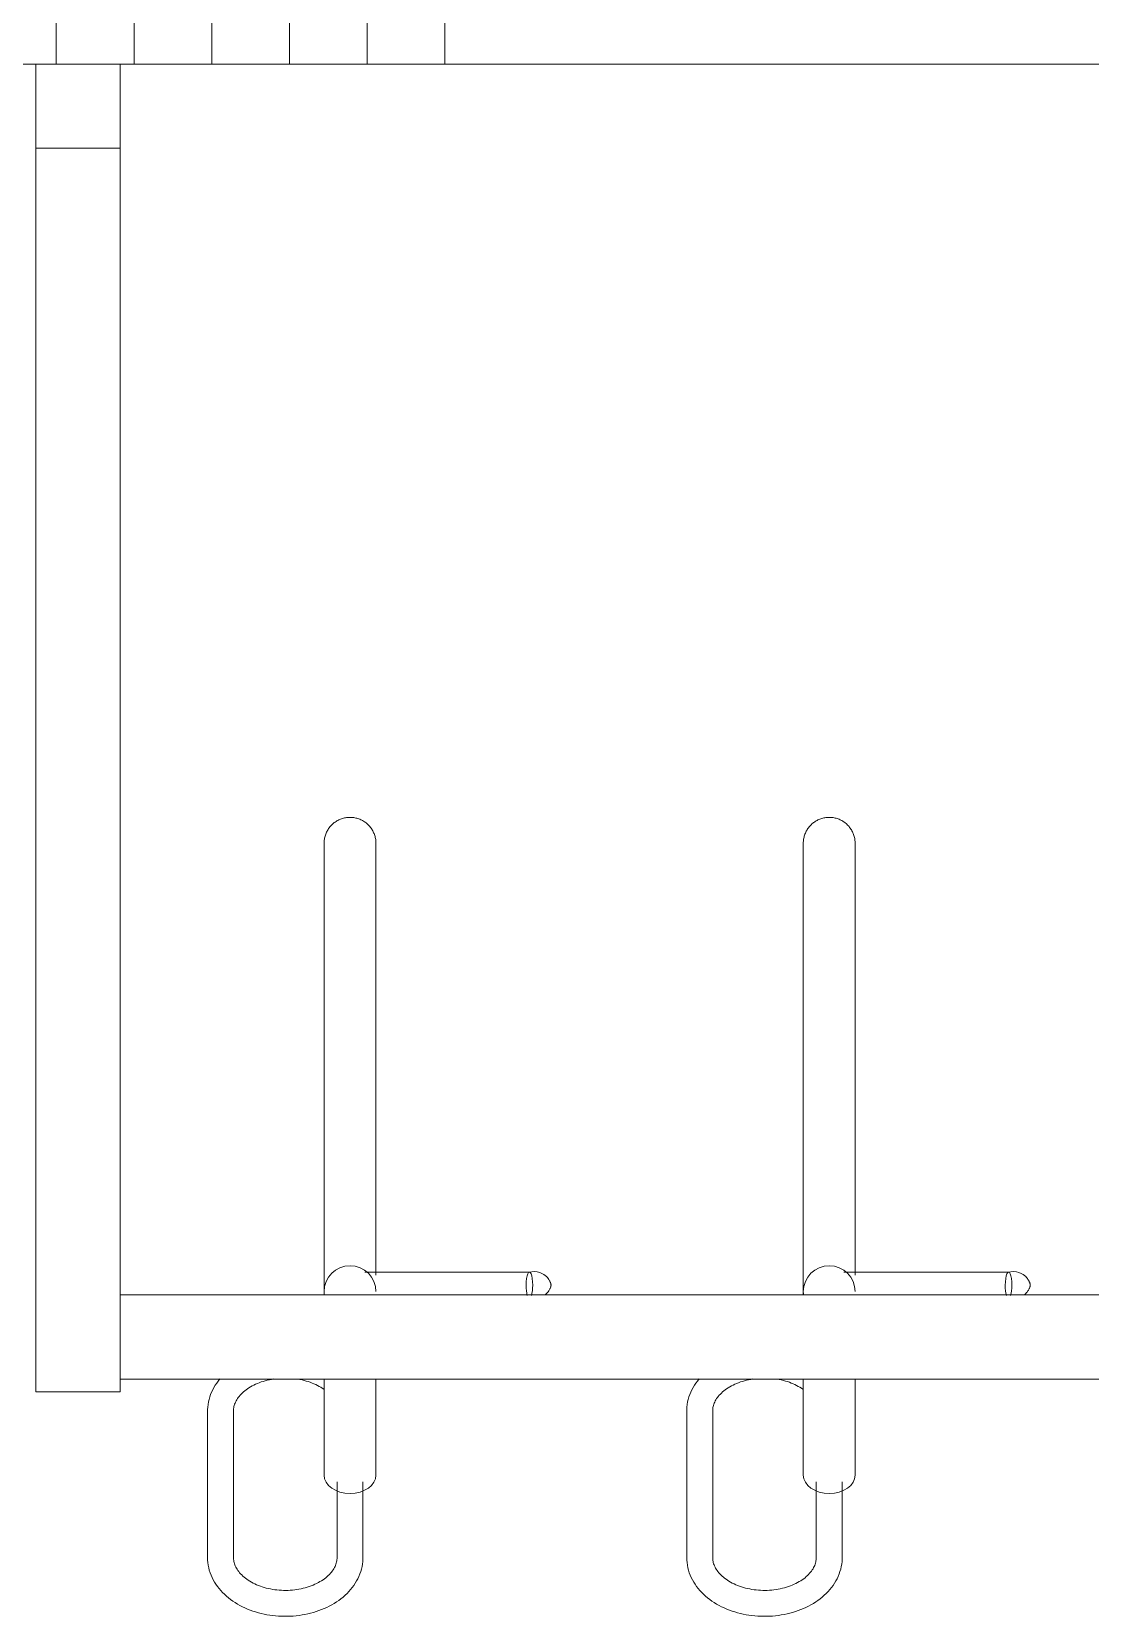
# Model space of a CAD drawing. Header units: inches. Extents: x 3268 to 7018, y 976 to 6708.
# Drawn here: x 4691.79 to 4712.23, y 3778.2 to 3808.77 of the extents above; entities that cross this region are included whole.
import ezdxf

# ---------------------------------------------------------------- set-up
doc = ezdxf.new("R2010")
doc.units = ezdxf.units.IN
doc.header["$MEASUREMENT"] = 0
for name, color, linetype, lineweight in [('A-GENM', 13, 'Continuous', 9), ('A-WALL', 113, 'Continuous', 9), ('A-WALL-PATT', 111, 'Continuous', 15)]:
    doc.layers.add(name, color=color, linetype=linetype, lineweight=lineweight)

# ---------------------------------------------------------------- blocks, each defined once
blk = doc.blocks.new('Bike File Wall - as Specified-V155-Overall Retail Plan Opt 2')
at = {"layer": 'A-GENM'}
for p, q in [((4691.875, 3806.524), (4691.875, 3808.149)), ((4693.5, 3808.149), (4691.875, 3808.149)), ((4693.5, 3808.149), (4693.5, 3806.524)), ((4691.875, 3782.524), (4691.875, 3806.524)), ((4691.875, 3806.524), (4693.5, 3806.524)), ((4693.5, 3806.524), (4693.5, 3782.524)), ((4697.438, 3792.234), (4697.438, 3785.34)), ((4697.438, 3792.234), (4697.438, 3784.399)), ((4698.438, 3785.34), (4698.438, 3792.234)), ((4698.438, 3784.803), (4698.438, 3792.234)), ((4706.688, 3792.234), (4706.688, 3785.34)), ((4706.688, 3792.234), (4706.688, 3784.399)), ((4707.688, 3785.34), (4707.688, 3792.234)), ((4707.688, 3784.803), (4707.688, 3792.234)), ((4701.4, 3784.836), (4698.221, 3784.836)), ((4710.65, 3784.836), (4707.471, 3784.836)), ((4723.875, 3784.399), (4693.5, 3784.399)), ((4691.875, 3782.524), (4693.5, 3782.524)), ((4723.875, 3782.774), (4693.5, 3782.774)), ((4697.438, 3782.774), (4697.438, 3780.92)), ((4698.438, 3780.92), (4698.438, 3782.774)), ((4706.688, 3782.774), (4706.688, 3780.92)), ((4707.688, 3780.92), (4707.688, 3782.774)), ((4695.188, 3782.158), (4695.188, 3779.329)), ((4695.688, 3779.329), (4695.688, 3782.158)), ((4704.438, 3782.158), (4704.438, 3779.329)), ((4704.938, 3779.329), (4704.938, 3782.158)), ((4697.688, 3780.791), (4697.688, 3779.329)), ((4698.188, 3779.329), (4698.188, 3780.791)), ((4706.938, 3780.791), (4706.938, 3779.329)), ((4707.438, 3779.329), (4707.438, 3780.791))]:
    blk.add_line(p, q, dxfattribs=at)
at = {"layer": 'A-GENM', "flags": 128}
for points in [[(4697.438, 3793.113), (4697.438, 3793.133), (4697.439, 3793.153), (4697.441, 3793.173), (4697.444, 3793.192), (4697.448, 3793.212), (4697.452, 3793.232), (4697.457, 3793.251), (4697.463, 3793.27), (4697.47, 3793.289), (4697.477, 3793.307), (4697.485, 3793.326), (4697.494, 3793.344), (4697.504, 3793.361), (4697.514, 3793.378), (4697.525, 3793.395), (4697.537, 3793.411), (4697.549, 3793.427), (4697.562, 3793.442), (4697.575, 3793.457), (4697.589, 3793.471), (4697.604, 3793.485), (4697.619, 3793.498), (4697.635, 3793.511), (4697.651, 3793.522), (4697.668, 3793.533), (4697.685, 3793.544), (4697.702, 3793.554), (4697.72, 3793.563), (4697.738, 3793.571), (4697.757, 3793.579), (4697.775, 3793.586), (4697.794, 3793.592), (4697.814, 3793.597), (4697.833, 3793.602), (4697.853, 3793.605), (4697.873, 3793.608), (4697.893, 3793.611), (4697.912, 3793.612), (4697.932, 3793.613), (4697.952, 3793.613), (4697.972, 3793.612), (4697.992, 3793.61), (4698.012, 3793.607), (4698.032, 3793.604), (4698.051, 3793.6), (4698.071, 3793.595), (4698.09, 3793.589), (4698.109, 3793.583), (4698.128, 3793.575), (4698.146, 3793.567), (4698.164, 3793.559), (4698.182, 3793.549), (4698.199, 3793.539), (4698.216, 3793.528), (4698.232, 3793.517), (4698.248, 3793.505), (4698.263, 3793.492), (4698.278, 3793.479), (4698.293, 3793.465), (4698.307, 3793.45), (4698.32, 3793.435), (4698.332, 3793.42), (4698.344, 3793.404), (4698.356, 3793.387), (4698.366, 3793.37), (4698.376, 3793.353), (4698.386, 3793.335), (4698.394, 3793.317), (4698.402, 3793.299), (4698.409, 3793.28), (4698.415, 3793.261), (4698.421, 3793.242), (4698.426, 3793.223), (4698.43, 3793.203), (4698.433, 3793.183), (4698.435, 3793.163), (4698.437, 3793.144), (4698.438, 3793.124), (4698.438, 3793.113)], [(4706.688, 3793.113), (4706.688, 3793.133), (4706.689, 3793.153), (4706.691, 3793.173), (4706.694, 3793.192), (4706.698, 3793.212), (4706.702, 3793.232), (4706.707, 3793.251), (4706.713, 3793.27), (4706.72, 3793.289), (4706.727, 3793.307), (4706.735, 3793.326), (4706.744, 3793.344), (4706.754, 3793.361), (4706.764, 3793.378), (4706.775, 3793.395), (4706.787, 3793.411), (4706.799, 3793.427), (4706.812, 3793.442), (4706.825, 3793.457), (4706.839, 3793.471), (4706.854, 3793.485), (4706.869, 3793.498), (4706.885, 3793.511), (4706.901, 3793.522), (4706.918, 3793.533), (4706.935, 3793.544), (4706.952, 3793.554), (4706.97, 3793.563), (4706.988, 3793.571), (4707.007, 3793.579), (4707.025, 3793.586), (4707.044, 3793.592), (4707.064, 3793.597), (4707.083, 3793.602), (4707.103, 3793.605), (4707.123, 3793.608), (4707.143, 3793.611), (4707.162, 3793.612), (4707.182, 3793.613), (4707.202, 3793.613), (4707.222, 3793.612), (4707.242, 3793.61), (4707.262, 3793.607), (4707.282, 3793.604), (4707.301, 3793.6), (4707.321, 3793.595), (4707.34, 3793.589), (4707.359, 3793.583), (4707.378, 3793.575), (4707.396, 3793.567), (4707.414, 3793.559), (4707.432, 3793.549), (4707.449, 3793.539), (4707.466, 3793.528), (4707.482, 3793.517), (4707.498, 3793.505), (4707.513, 3793.492), (4707.528, 3793.479), (4707.543, 3793.465), (4707.557, 3793.45), (4707.57, 3793.435), (4707.582, 3793.42), (4707.594, 3793.404), (4707.606, 3793.387), (4707.616, 3793.37), (4707.626, 3793.353), (4707.636, 3793.335), (4707.644, 3793.317), (4707.652, 3793.299), (4707.659, 3793.28), (4707.665, 3793.261), (4707.671, 3793.242), (4707.676, 3793.223), (4707.68, 3793.203), (4707.683, 3793.183), (4707.685, 3793.163), (4707.687, 3793.144), (4707.688, 3793.124), (4707.688, 3793.113)], [(4697.438, 3792.234), (4697.438, 3792.317), (4697.438, 3792.397), (4697.438, 3792.473), (4697.438, 3792.545), (4697.438, 3792.613), (4697.438, 3792.677), (4697.438, 3792.738), (4697.438, 3792.794), (4697.438, 3792.845), (4697.438, 3792.893), (4697.438, 3792.936), (4697.438, 3792.974), (4697.438, 3793.008), (4697.438, 3793.037), (4697.438, 3793.061), (4697.438, 3793.081), (4697.438, 3793.096), (4697.438, 3793.106), (4697.438, 3793.112), (4697.438, 3793.113)], [(4697.438, 3793.113), (4697.438, 3793.11), (4697.438, 3793.103), (4697.438, 3793.091), (4697.438, 3793.074), (4697.438, 3793.053), (4697.438, 3793.027), (4697.438, 3792.996), (4697.438, 3792.96), (4697.438, 3792.92), (4697.438, 3792.876), (4697.438, 3792.827), (4697.438, 3792.774), (4697.438, 3792.716), (4697.438, 3792.654), (4697.438, 3792.589), (4697.438, 3792.519), (4697.438, 3792.445), (4697.438, 3792.368), (4697.438, 3792.287), (4697.438, 3792.234)], [(4698.438, 3792.234), (4698.438, 3792.317), (4698.438, 3792.397), (4698.438, 3792.473), (4698.438, 3792.545), (4698.438, 3792.613), (4698.438, 3792.677), (4698.438, 3792.738), (4698.438, 3792.794), (4698.438, 3792.845), (4698.438, 3792.893), (4698.438, 3792.936), (4698.438, 3792.974), (4698.438, 3793.008), (4698.438, 3793.037), (4698.438, 3793.061), (4698.438, 3793.081), (4698.438, 3793.096), (4698.438, 3793.106), (4698.438, 3793.112), (4698.438, 3793.113)], [(4698.438, 3793.113), (4698.438, 3793.11), (4698.438, 3793.103), (4698.438, 3793.091), (4698.438, 3793.074), (4698.438, 3793.053), (4698.438, 3793.027), (4698.438, 3792.996), (4698.438, 3792.96), (4698.438, 3792.92), (4698.438, 3792.876), (4698.438, 3792.827), (4698.438, 3792.774), (4698.438, 3792.716), (4698.438, 3792.654), (4698.438, 3792.589), (4698.438, 3792.519), (4698.438, 3792.445), (4698.438, 3792.368), (4698.438, 3792.287), (4698.438, 3792.234)], [(4706.688, 3792.234), (4706.688, 3792.317), (4706.688, 3792.397), (4706.688, 3792.473), (4706.688, 3792.545), (4706.688, 3792.613), (4706.688, 3792.677), (4706.688, 3792.738), (4706.688, 3792.794), (4706.688, 3792.845), (4706.688, 3792.893), (4706.688, 3792.936), (4706.688, 3792.974), (4706.688, 3793.008), (4706.688, 3793.037), (4706.688, 3793.061), (4706.688, 3793.081), (4706.688, 3793.096), (4706.688, 3793.106), (4706.688, 3793.112), (4706.688, 3793.113)], [(4706.688, 3793.113), (4706.688, 3793.11), (4706.688, 3793.103), (4706.688, 3793.091), (4706.688, 3793.074), (4706.688, 3793.053), (4706.688, 3793.027), (4706.688, 3792.996), (4706.688, 3792.96), (4706.688, 3792.92), (4706.688, 3792.876), (4706.688, 3792.827), (4706.688, 3792.774), (4706.688, 3792.716), (4706.688, 3792.654), (4706.688, 3792.589), (4706.688, 3792.519), (4706.688, 3792.445), (4706.688, 3792.368), (4706.688, 3792.287), (4706.688, 3792.234)], [(4707.688, 3792.234), (4707.688, 3792.317), (4707.688, 3792.397), (4707.688, 3792.473), (4707.688, 3792.545), (4707.688, 3792.613), (4707.688, 3792.677), (4707.688, 3792.738), (4707.688, 3792.794), (4707.688, 3792.845), (4707.688, 3792.893), (4707.688, 3792.936), (4707.688, 3792.974), (4707.688, 3793.008), (4707.688, 3793.037), (4707.688, 3793.061), (4707.688, 3793.081), (4707.688, 3793.096), (4707.688, 3793.106), (4707.688, 3793.112), (4707.688, 3793.113)], [(4707.688, 3793.113), (4707.688, 3793.11), (4707.688, 3793.103), (4707.688, 3793.091), (4707.688, 3793.074), (4707.688, 3793.053), (4707.688, 3793.027), (4707.688, 3792.996), (4707.688, 3792.96), (4707.688, 3792.92), (4707.688, 3792.876), (4707.688, 3792.827), (4707.688, 3792.774), (4707.688, 3792.716), (4707.688, 3792.654), (4707.688, 3792.589), (4707.688, 3792.519), (4707.688, 3792.445), (4707.688, 3792.368), (4707.688, 3792.287), (4707.688, 3792.234)], [(4697.438, 3784.521), (4697.438, 3784.547), (4697.438, 3784.578), (4697.438, 3784.613), (4697.438, 3784.653), (4697.438, 3784.698), (4697.438, 3784.747), (4697.438, 3784.8), (4697.438, 3784.858), (4697.438, 3784.919), (4697.438, 3784.985), (4697.438, 3785.055), (4697.438, 3785.128), (4697.438, 3785.206), (4697.438, 3785.287), (4697.438, 3785.34)], [(4698.438, 3785.34), (4698.438, 3785.257), (4698.438, 3785.177), (4698.438, 3785.101), (4698.438, 3785.029), (4698.438, 3784.961), (4698.438, 3784.896), (4698.438, 3784.836), (4698.438, 3784.78)], [(4706.688, 3784.521), (4706.688, 3784.547), (4706.688, 3784.578), (4706.688, 3784.613), (4706.688, 3784.653), (4706.688, 3784.698), (4706.688, 3784.747), (4706.688, 3784.8), (4706.688, 3784.858), (4706.688, 3784.919), (4706.688, 3784.985), (4706.688, 3785.055), (4706.688, 3785.128), (4706.688, 3785.206), (4706.688, 3785.287), (4706.688, 3785.34)], [(4707.688, 3785.34), (4707.688, 3785.257), (4707.688, 3785.177), (4707.688, 3785.101), (4707.688, 3785.029), (4707.688, 3784.961), (4707.688, 3784.896), (4707.688, 3784.836), (4707.688, 3784.78)], [(4701.396, 3784.835), (4701.446, 3784.846), (4701.5, 3784.848), (4701.552, 3784.842), (4701.601, 3784.83), (4701.643, 3784.812), (4701.679, 3784.792), (4701.707, 3784.77), (4701.73, 3784.75), (4701.748, 3784.731), (4701.763, 3784.713), (4701.774, 3784.698), (4701.783, 3784.684), (4701.79, 3784.671), (4701.795, 3784.66), (4701.8, 3784.65), (4701.804, 3784.642), (4701.807, 3784.634), (4701.809, 3784.627), (4701.811, 3784.622), (4701.812, 3784.616), (4701.814, 3784.612), (4701.815, 3784.608), (4701.816, 3784.604), (4701.816, 3784.601), (4701.817, 3784.598), (4701.817, 3784.596), (4701.818, 3784.594), (4701.818, 3784.593), (4701.818, 3784.591), (4701.818, 3784.59), (4701.818, 3784.589), (4701.818, 3784.588), (4701.818, 3784.588), (4701.819, 3784.587), (4701.819, 3784.587)], [(4710.646, 3784.835), (4710.696, 3784.846), (4710.75, 3784.848), (4710.802, 3784.842), (4710.851, 3784.83), (4710.893, 3784.812), (4710.929, 3784.792), (4710.957, 3784.77), (4710.98, 3784.75), (4710.998, 3784.731), (4711.013, 3784.713), (4711.024, 3784.698), (4711.033, 3784.684), (4711.04, 3784.671), (4711.045, 3784.66), (4711.05, 3784.65), (4711.054, 3784.642), (4711.057, 3784.634), (4711.059, 3784.627), (4711.061, 3784.622), (4711.062, 3784.616), (4711.064, 3784.612), (4711.065, 3784.608), (4711.066, 3784.604), (4711.066, 3784.601), (4711.067, 3784.598), (4711.067, 3784.596), (4711.068, 3784.594), (4711.068, 3784.593), (4711.068, 3784.591), (4711.068, 3784.59), (4711.068, 3784.589), (4711.068, 3784.588), (4711.068, 3784.588), (4711.069, 3784.587), (4711.069, 3784.587)], [(4697.443, 3784.391), (4697.44, 3784.41), (4697.439, 3784.43), (4697.438, 3784.45), (4697.438, 3784.461)], [(4701.707, 3784.402), (4701.73, 3784.422), (4701.748, 3784.441), (4701.763, 3784.459), (4701.774, 3784.474), (4701.783, 3784.488), (4701.79, 3784.501), (4701.795, 3784.512), (4701.8, 3784.522), (4701.804, 3784.53), (4701.807, 3784.538), (4701.809, 3784.545), (4701.811, 3784.551), (4701.812, 3784.556), (4701.814, 3784.56), (4701.815, 3784.564), (4701.816, 3784.568), (4701.816, 3784.571), (4701.817, 3784.574), (4701.817, 3784.576), (4701.818, 3784.578), (4701.818, 3784.58), (4701.818, 3784.581), (4701.818, 3784.582), (4701.818, 3784.583), (4701.818, 3784.584), (4701.818, 3784.585), (4701.819, 3784.585), (4701.819, 3784.585)], [(4706.693, 3784.391), (4706.69, 3784.41), (4706.689, 3784.43), (4706.688, 3784.45), (4706.688, 3784.461)], [(4710.957, 3784.402), (4710.98, 3784.422), (4710.998, 3784.441), (4711.013, 3784.459), (4711.024, 3784.474), (4711.033, 3784.488), (4711.04, 3784.501), (4711.045, 3784.512), (4711.05, 3784.522), (4711.054, 3784.53), (4711.057, 3784.538), (4711.059, 3784.545), (4711.061, 3784.551), (4711.062, 3784.556), (4711.064, 3784.56), (4711.065, 3784.564), (4711.066, 3784.568), (4711.066, 3784.571), (4711.067, 3784.574), (4711.067, 3784.576), (4711.068, 3784.578), (4711.068, 3784.58), (4711.068, 3784.581), (4711.068, 3784.582), (4711.068, 3784.583), (4711.068, 3784.584), (4711.068, 3784.585), (4711.069, 3784.585), (4711.069, 3784.585)], [(4695.426, 3782.775), (4695.394, 3782.736), (4695.364, 3782.695), (4695.336, 3782.653), (4695.31, 3782.61), (4695.287, 3782.566), (4695.265, 3782.521), (4695.247, 3782.475), (4695.23, 3782.428), (4695.216, 3782.38), (4695.205, 3782.332), (4695.197, 3782.283), (4695.191, 3782.234), (4695.188, 3782.184), (4695.188, 3782.158)], [(4695.688, 3782.158), (4695.688, 3782.179), (4695.69, 3782.2), (4695.693, 3782.222), (4695.698, 3782.243), (4695.703, 3782.264), (4695.71, 3782.286), (4695.718, 3782.308), (4695.728, 3782.33), (4695.739, 3782.352), (4695.751, 3782.374), (4695.765, 3782.396), (4695.78, 3782.418), (4695.797, 3782.44), (4695.816, 3782.461), (4695.836, 3782.483), (4695.857, 3782.504), (4695.88, 3782.525), (4695.905, 3782.546), (4695.931, 3782.566), (4695.958, 3782.586), (4695.987, 3782.605), (4696.018, 3782.623), (4696.049, 3782.641), (4696.082, 3782.658), (4696.116, 3782.674), (4696.151, 3782.689), (4696.187, 3782.703), (4696.224, 3782.717), (4696.262, 3782.729), (4696.301, 3782.741), (4696.341, 3782.751), (4696.381, 3782.76), (4696.422, 3782.768), (4696.464, 3782.775)], [(4696.931, 3782.772), (4696.972, 3782.764), (4697.013, 3782.756), (4697.053, 3782.746), (4697.093, 3782.735), (4697.131, 3782.724), (4697.169, 3782.711), (4697.205, 3782.697), (4697.241, 3782.682), (4697.276, 3782.667), (4697.309, 3782.65), (4697.341, 3782.633), (4697.372, 3782.615), (4697.402, 3782.596), (4697.43, 3782.577)], [(4704.676, 3782.775), (4704.644, 3782.736), (4704.614, 3782.695), (4704.586, 3782.653), (4704.56, 3782.61), (4704.537, 3782.566), (4704.515, 3782.521), (4704.497, 3782.475), (4704.48, 3782.428), (4704.466, 3782.38), (4704.455, 3782.332), (4704.447, 3782.283), (4704.441, 3782.234), (4704.438, 3782.184), (4704.438, 3782.158)], [(4704.938, 3782.158), (4704.938, 3782.179), (4704.94, 3782.2), (4704.943, 3782.222), (4704.948, 3782.243), (4704.953, 3782.264), (4704.96, 3782.286), (4704.968, 3782.308), (4704.978, 3782.33), (4704.989, 3782.352), (4705.001, 3782.374), (4705.015, 3782.396), (4705.03, 3782.418), (4705.047, 3782.44), (4705.066, 3782.461), (4705.086, 3782.483), (4705.107, 3782.504), (4705.13, 3782.525), (4705.155, 3782.546), (4705.181, 3782.566), (4705.208, 3782.586), (4705.237, 3782.605), (4705.268, 3782.623), (4705.299, 3782.641), (4705.332, 3782.658), (4705.366, 3782.674), (4705.401, 3782.689), (4705.437, 3782.703), (4705.474, 3782.717), (4705.512, 3782.729), (4705.551, 3782.741), (4705.591, 3782.751), (4705.631, 3782.76), (4705.672, 3782.768), (4705.714, 3782.775)], [(4706.181, 3782.772), (4706.222, 3782.764), (4706.263, 3782.756), (4706.303, 3782.746), (4706.343, 3782.735), (4706.381, 3782.724), (4706.419, 3782.711), (4706.455, 3782.697), (4706.491, 3782.682), (4706.526, 3782.667), (4706.559, 3782.65), (4706.591, 3782.633), (4706.622, 3782.615), (4706.652, 3782.596), (4706.68, 3782.577)], [(4695.188, 3779.329), (4695.189, 3779.28), (4695.193, 3779.231), (4695.2, 3779.182), (4695.21, 3779.133), (4695.222, 3779.085), (4695.237, 3779.037), (4695.255, 3778.991), (4695.275, 3778.945), (4695.297, 3778.901), (4695.322, 3778.857), (4695.349, 3778.814), (4695.378, 3778.773), (4695.409, 3778.733), (4695.442, 3778.694), (4695.477, 3778.656), (4695.513, 3778.62), (4695.551, 3778.585), (4695.591, 3778.552), (4695.633, 3778.52), (4695.675, 3778.489), (4695.72, 3778.46), (4695.765, 3778.432), (4695.812, 3778.406), (4695.86, 3778.381), (4695.909, 3778.358), (4695.959, 3778.336), (4696.01, 3778.316), (4696.062, 3778.297), (4696.115, 3778.28), (4696.169, 3778.264), (4696.223, 3778.25), (4696.278, 3778.238), (4696.333, 3778.227), (4696.389, 3778.218), (4696.445, 3778.21), (4696.502, 3778.204), (4696.558, 3778.2), (4696.615, 3778.197), (4696.672, 3778.196), (4696.73, 3778.196), (4696.787, 3778.198), (4696.843, 3778.201), (4696.9, 3778.207), (4696.956, 3778.214), (4697.013, 3778.222), (4697.068, 3778.232), (4697.123, 3778.244), (4697.178, 3778.257), (4697.232, 3778.271), (4697.285, 3778.288), (4697.337, 3778.306), (4697.389, 3778.325), (4697.44, 3778.346), (4697.489, 3778.368), (4697.538, 3778.392), (4697.585, 3778.418), (4697.632, 3778.445), (4697.677, 3778.473), (4697.72, 3778.503), (4697.762, 3778.534), (4697.803, 3778.567), (4697.842, 3778.601), (4697.88, 3778.637), (4697.915, 3778.674), (4697.949, 3778.712), (4697.981, 3778.751), (4698.011, 3778.792), (4698.04, 3778.834), (4698.065, 3778.877), (4698.089, 3778.921), (4698.11, 3778.966), (4698.129, 3779.012), (4698.145, 3779.059), (4698.159, 3779.107), (4698.17, 3779.155), (4698.179, 3779.204), (4698.185, 3779.253), (4698.187, 3779.303), (4698.188, 3779.329)], [(4697.688, 3779.329), (4697.687, 3779.308), (4697.685, 3779.287), (4697.682, 3779.266), (4697.678, 3779.244), (4697.673, 3779.223), (4697.666, 3779.201), (4697.658, 3779.179), (4697.648, 3779.157), (4697.637, 3779.135), (4697.625, 3779.113), (4697.611, 3779.091), (4697.595, 3779.069), (4697.578, 3779.047), (4697.56, 3779.026), (4697.54, 3779.004), (4697.518, 3778.983), (4697.495, 3778.962), (4697.471, 3778.941), (4697.445, 3778.921), (4697.417, 3778.901), (4697.388, 3778.882), (4697.358, 3778.864), (4697.327, 3778.846), (4697.294, 3778.829), (4697.26, 3778.813), (4697.225, 3778.798), (4697.189, 3778.784), (4697.151, 3778.77), (4697.113, 3778.758), (4697.075, 3778.747), (4697.035, 3778.736), (4696.994, 3778.727), (4696.953, 3778.719), (4696.912, 3778.712), (4696.87, 3778.706), (4696.828, 3778.702), (4696.785, 3778.699), (4696.742, 3778.696), (4696.699, 3778.696), (4696.657, 3778.696), (4696.614, 3778.697), (4696.571, 3778.7), (4696.528, 3778.704), (4696.486, 3778.709), (4696.445, 3778.715), (4696.403, 3778.723), (4696.363, 3778.731), (4696.322, 3778.741), (4696.283, 3778.752), (4696.245, 3778.763), (4696.207, 3778.776), (4696.17, 3778.79), (4696.135, 3778.805), (4696.1, 3778.821), (4696.067, 3778.837), (4696.034, 3778.854), (4696.003, 3778.872), (4695.974, 3778.891), (4695.946, 3778.91), (4695.919, 3778.93), (4695.894, 3778.951), (4695.87, 3778.971), (4695.847, 3778.993), (4695.826, 3779.014), (4695.807, 3779.036), (4695.789, 3779.058), (4695.773, 3779.08), (4695.758, 3779.102), (4695.745, 3779.124), (4695.733, 3779.146), (4695.723, 3779.167), (4695.714, 3779.189), (4695.707, 3779.211), (4695.7, 3779.233), (4695.695, 3779.254), (4695.692, 3779.275), (4695.689, 3779.297), (4695.688, 3779.318), (4695.688, 3779.329)], [(4704.438, 3779.329), (4704.439, 3779.28), (4704.443, 3779.231), (4704.45, 3779.182), (4704.46, 3779.133), (4704.472, 3779.085), (4704.487, 3779.037), (4704.505, 3778.991), (4704.525, 3778.945), (4704.547, 3778.901), (4704.572, 3778.857), (4704.599, 3778.814), (4704.628, 3778.773), (4704.659, 3778.733), (4704.692, 3778.694), (4704.727, 3778.656), (4704.763, 3778.62), (4704.801, 3778.585), (4704.841, 3778.552), (4704.883, 3778.52), (4704.925, 3778.489), (4704.97, 3778.46), (4705.015, 3778.432), (4705.062, 3778.406), (4705.11, 3778.381), (4705.159, 3778.358), (4705.209, 3778.336), (4705.26, 3778.316), (4705.312, 3778.297), (4705.365, 3778.28), (4705.419, 3778.264), (4705.473, 3778.25), (4705.528, 3778.238), (4705.583, 3778.227), (4705.639, 3778.218), (4705.695, 3778.21), (4705.752, 3778.204), (4705.808, 3778.2), (4705.865, 3778.197), (4705.922, 3778.196), (4705.98, 3778.196), (4706.037, 3778.198), (4706.093, 3778.201), (4706.15, 3778.207), (4706.206, 3778.214), (4706.263, 3778.222), (4706.318, 3778.232), (4706.373, 3778.244), (4706.428, 3778.257), (4706.482, 3778.271), (4706.535, 3778.288), (4706.587, 3778.306), (4706.639, 3778.325), (4706.69, 3778.346), (4706.739, 3778.368), (4706.788, 3778.392), (4706.835, 3778.418), (4706.882, 3778.445), (4706.927, 3778.473), (4706.97, 3778.503), (4707.012, 3778.534), (4707.053, 3778.567), (4707.092, 3778.601), (4707.13, 3778.637), (4707.165, 3778.674), (4707.199, 3778.712), (4707.231, 3778.751), (4707.261, 3778.792), (4707.29, 3778.834), (4707.315, 3778.877), (4707.339, 3778.921), (4707.36, 3778.966), (4707.379, 3779.012), (4707.395, 3779.059), (4707.409, 3779.107), (4707.42, 3779.155), (4707.429, 3779.204), (4707.435, 3779.253), (4707.437, 3779.303), (4707.438, 3779.329)], [(4706.938, 3779.329), (4706.937, 3779.308), (4706.935, 3779.287), (4706.932, 3779.266), (4706.928, 3779.244), (4706.923, 3779.223), (4706.916, 3779.201), (4706.908, 3779.179), (4706.898, 3779.157), (4706.887, 3779.135), (4706.875, 3779.113), (4706.861, 3779.091), (4706.845, 3779.069), (4706.828, 3779.047), (4706.81, 3779.026), (4706.79, 3779.004), (4706.768, 3778.983), (4706.745, 3778.962), (4706.721, 3778.941), (4706.695, 3778.921), (4706.667, 3778.901), (4706.638, 3778.882), (4706.608, 3778.864), (4706.577, 3778.846), (4706.544, 3778.829), (4706.51, 3778.813), (4706.475, 3778.798), (4706.439, 3778.784), (4706.401, 3778.77), (4706.363, 3778.758), (4706.325, 3778.747), (4706.285, 3778.736), (4706.244, 3778.727), (4706.203, 3778.719), (4706.162, 3778.712), (4706.12, 3778.706), (4706.078, 3778.702), (4706.035, 3778.699), (4705.992, 3778.696), (4705.949, 3778.696), (4705.907, 3778.696), (4705.864, 3778.697), (4705.821, 3778.7), (4705.778, 3778.704), (4705.736, 3778.709), (4705.695, 3778.715), (4705.653, 3778.723), (4705.613, 3778.731), (4705.572, 3778.741), (4705.533, 3778.752), (4705.495, 3778.763), (4705.457, 3778.776), (4705.42, 3778.79), (4705.385, 3778.805), (4705.35, 3778.821), (4705.317, 3778.837), (4705.284, 3778.854), (4705.253, 3778.872), (4705.224, 3778.891), (4705.196, 3778.91), (4705.169, 3778.93), (4705.144, 3778.951), (4705.12, 3778.971), (4705.097, 3778.993), (4705.076, 3779.014), (4705.057, 3779.036), (4705.039, 3779.058), (4705.023, 3779.08), (4705.008, 3779.102), (4704.995, 3779.124), (4704.983, 3779.146), (4704.973, 3779.167), (4704.964, 3779.189), (4704.957, 3779.211), (4704.95, 3779.233), (4704.945, 3779.254), (4704.942, 3779.275), (4704.939, 3779.297), (4704.938, 3779.318), (4704.938, 3779.329)]]:
    blk.add_lwpolyline(points, dxfattribs=at)
at = {"layer": 'A-GENM'}
for centre in [(4697.938, 3784.461), (4707.188, 3784.461)]:
    blk.add_arc(centre, 0.5, 0, 180, dxfattribs=at)
for centre, major_axis, ratio, start_param, end_param in [((4701.4, 3784.586), (0, 0.25), 0.258819, 4.712389, 7.853982), ((4710.65, 3784.586), (0, 0.25), 0.258819, 4.712389, 7.853982), ((4701.4, 3784.586), (0, 0.25), 0.258819, 1.570796, 2.477696), ((4701.4, 3784.586), (0, 0.25), 0.258819, 3.805489, 4.712389), ((4710.65, 3784.586), (0, 0.25), 0.258819, 1.570796, 2.477696), ((4710.65, 3784.586), (0, 0.25), 0.258819, 3.805489, 4.712389), ((4697.938, 3780.92), (0.5, 0), 0.707107, 3.141593, 6.283185), ((4707.188, 3780.92), (0.5, 0), 0.707107, 3.141593, 6.283185)]:
    blk.add_ellipse(centre, major_axis=major_axis, ratio=ratio, start_param=start_param, end_param=end_param, dxfattribs=at)

msp = doc.modelspace()

# ---------------------------------------------------------------- hatches: boundary and pattern name
at = {"layer": 'A-WALL-PATT', "lineweight": 9}
h = msp.add_hatch(dxfattribs=at)
h.set_pattern_fill('FP_166', color=256, angle=180, style=0, pattern_type=2)
h.set_pattern_definition([(180, (4560.9, 2254), (-132, -1561.9), [0.51, -131.49]), (180, (4560.9, 2253.8), (-132, -1561.9), [0.51, -131.49]), (180, (4560.8, 2254), (-132, -1561.9), [0.51, -131.49]), (180, (4560.8, 2253.9), (-132, -1561.9), [0.51, -131.49]), (180, (4560.7, 2254), (-132, -1561.9), [0.51, -131.49]), (180, (4560.7, 2253.8), (-132, -1561.9), [0.51, -131.49]), (180, (4560.7, 2253.9), (-132, -1561.9), [0.51, -131.49]), (270, (4566.75, 3815.77), (132, -1561.86), [1561.86, 0]), (270, (4565.25, 3815.77), (132, -1561.86), [1561.86, 0]), (270, (4563.75, 3815.77), (132, -1561.86), [1561.86, 0]), (270, (4562.25, 3815.77), (132, -1561.86), [1561.86, 0]), (270, (4560.88, 2253.99), (132, -1561.859), [0.51, -1561.354]), (270, (4560.85, 2253.95), (132, -1561.859), [0.51, -1561.354]), (270, (4560.77, 2253.99), (132, -1561.859), [0.51, -1561.354]), (270, (4560.75, 3815.77), (132, -1561.86), [1561.86, 0]), (270, (4560.73, 2253.99), (132, -1561.859), [0.51, -1561.354]), (270, (4560.62, 2253.99), (132, -1561.859), [0.51, -1561.354]), (270, (4559.25, 3815.77), (132, -1561.86), [1561.86, 0]), (270, (4557.75, 3815.77), (132, -1561.86), [1561.86, 0]), (270, (4556.25, 3815.77), (132, -1561.86), [1561.86, 0]), (270, (4554.75, 3815.77), (132, -1561.86), [1561.86, 0]), (270, (4553.25, 3815.77), (132, -1561.86), [1561.86, 0]), (270, (4551.75, 3815.77), (132, -1561.86), [1561.86, 0]), (270, (4550.25, 3815.77), (132, -1561.86), [1561.86, 0]), (270, (4548.75, 3815.77), (132, -1561.86), [1561.86, 0]), (270, (4547.25, 3815.77), (132, -1561.86), [1561.86, 0]), (270, (4545.75, 3815.77), (132, -1561.86), [1561.86, 0]), (270, (4544.25, 3815.77), (132, -1561.86), [1561.86, 0]), (270, (4542.75, 3815.77), (132, -1561.86), [1561.86, 0]), (270, (4541.25, 3815.77), (132, -1561.86), [1561.86, 0]), (270, (4539.75, 3815.77), (132, -1561.86), [1561.86, 0]), (270, (4538.25, 3815.77), (132, -1561.86), [1561.86, 0]), (270, (4536.75, 3815.77), (132, -1561.86), [1561.86, 0]), (270, (4535.25, 3815.77), (132, -1561.86), [1561.86, 0]), (270, (4533.75, 3815.77), (132, -1561.86), [1561.86, 0]), (270, (4532.25, 3815.77), (132, -1561.86), [1561.86, 0]), (270, (4530.75, 3815.77), (132, -1561.86), [1561.86, 0]), (270, (4529.25, 3815.77), (132, -1561.86), [1561.86, 0]), (270, (4527.75, 3815.77), (132, -1561.86), [1561.86, 0]), (270, (4526.25, 3815.77), (132, -1561.86), [1561.86, 0]), (270, (4524.75, 3815.77), (132, -1561.86), [1561.86, 0]), (270, (4523.25, 3815.77), (132, -1561.86), [1561.86, 0]), (270, (4521.75, 3815.77), (132, -1561.86), [1561.86, 0]), (270, (4520.25, 3815.77), (132, -1561.86), [1561.86, 0]), (270, (4518.75, 3815.77), (132, -1561.86), [1561.86, 0]), (270, (4517.25, 3815.77), (132, -1561.86), [1561.86, 0]), (270, (4515.75, 3815.77), (132, -1561.86), [1561.86, 0]), (270, (4514.25, 3815.77), (132, -1561.86), [1561.86, 0]), (270, (4512.75, 3815.77), (132, -1561.86), [1561.86, 0]), (270, (4511.25, 3815.77), (132, -1561.86), [1561.86, 0]), (270, (4509.75, 3815.77), (132, -1561.86), [1561.86, 0]), (270, (4508.25, 3815.77), (132, -1561.86), [1561.86, 0]), (270, (4506.75, 3815.77), (132, -1561.86), [1561.86, 0]), (270, (4505.25, 3815.77), (132, -1561.86), [1561.86, 0]), (270, (4503.75, 3815.77), (132, -1561.86), [1561.86, 0]), (270, (4502.25, 3815.77), (132, -1561.86), [1561.86, 0]), (270, (4500.75, 3815.77), (132, -1561.86), [1561.86, 0]), (270, (4499.25, 3815.77), (132, -1561.86), [1561.86, 0]), (270, (4497.75, 3815.77), (132, -1561.86), [1561.86, 0]), (270, (4496.25, 3815.77), (132, -1561.86), [1561.86, 0]), (270, (4494.75, 3815.77), (132, -1561.86), [1561.86, 0]), (270, (4470.75, 3815.77), (132, -1561.86), [1561.86, 0]), (270, (4469.25, 3815.77), (132, -1561.86), [1561.86, 0]), (270, (4467.75, 3815.77), (132, -1561.86), [1561.86, 0]), (270, (4466.25, 3815.77), (132, -1561.86), [1561.86, 0]), (270, (4464.75, 3815.77), (132, -1561.86), [1561.86, 0]), (270, (4463.25, 3815.77), (132, -1561.86), [1561.86, 0]), (270, (4461.75, 3815.77), (132, -1561.86), [1561.86, 0]), (270, (4460.25, 3815.77), (132, -1561.86), [1561.86, 0]), (270, (4458.75, 3815.77), (132, -1561.86), [1561.86, 0]), (270, (4434.75, 3815.77), (132, -1561.86), [1561.86, 0])])
h.paths.add_polyline_path([(4765, 3808.149), (4770.625, 3808.149), (4770.625, 3810.149), (4446.375, 3810.149), (4446.375, 3808.149), (4757.5, 3808.149)])
h.paths.add_polyline_path([(4370.375, 3808.149), (4370.375, 3810.149), (4368.5, 3810.149), (4368.5, 3808.149)])

# ---------------------------------------------------------------- linework, layer by layer
at = {"layer": 'A-WALL', "lineweight": 15}
for p, q in [((4661.5, 3808.149), (4691.875, 3808.149)), ((4693.5, 3808.149), (4723.875, 3808.149))]:
    msp.add_line(p, q, dxfattribs=at)

# ---------------------------------------------------------------- block references
at = {"layer": 'A-GENM'}
msp.add_blockref('Bike File Wall - as Specified-V155-Overall Retail Plan Opt 2', (0, 0), dxfattribs=at)

doc.saveas('drawing.dxf')
